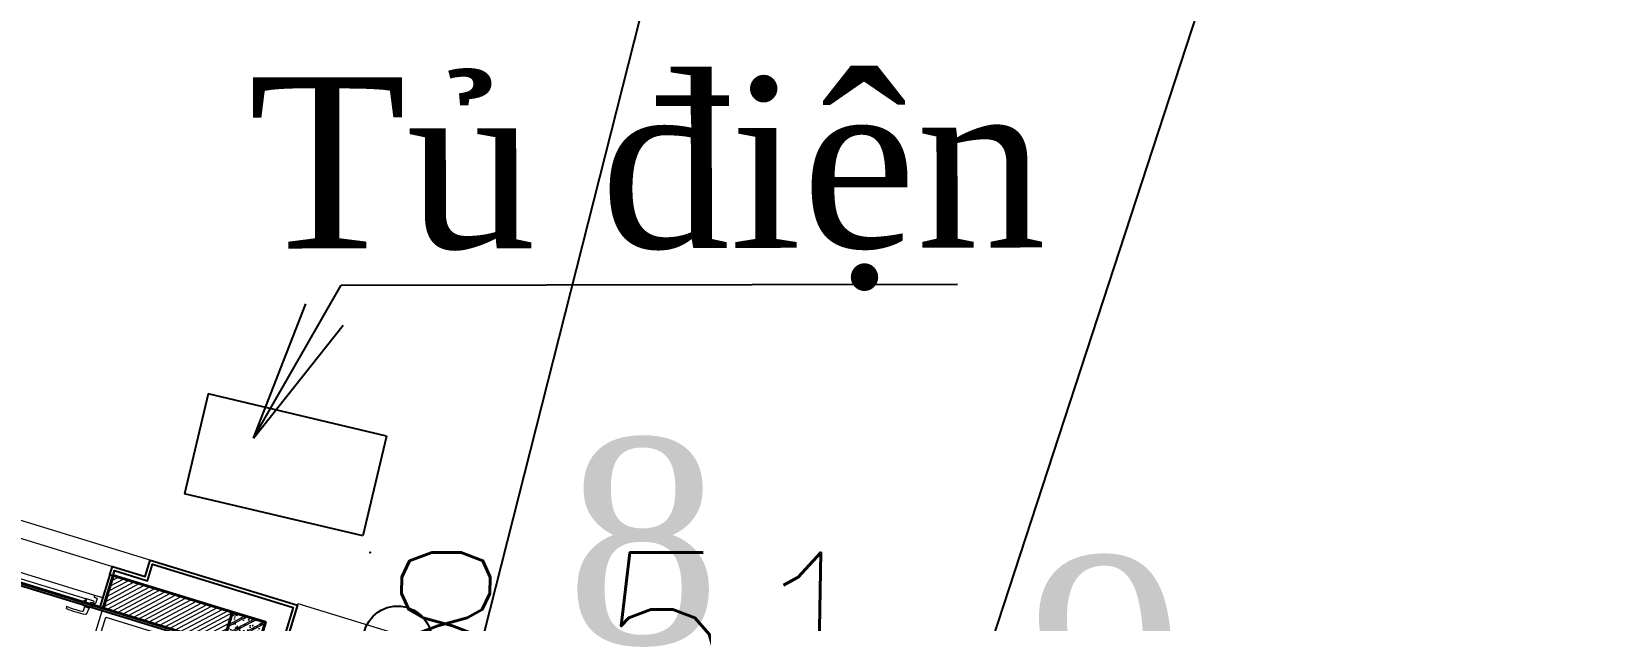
# Model space of a CAD drawing. Header units: inches. Extents: x 587740 to 588006, y 2325787 to 2326106.
# Drawn here: x 587931.68 to 587940.86, y 2326019.03 to 2326022.47 of the extents above; entities that cross this region are included whole.
import ezdxf
from ezdxf.enums import TextEntityAlignment as Align

# ---------------------------------------------------------------- set-up
doc = ezdxf.new("R2010")
doc.units = ezdxf.units.IN
doc.header["$MEASUREMENT"] = 0
doc.header["$PDSIZE"] = 0.1
for name, color, linetype in [('diem', 8, 'Continuous'), ('DIEN_HA_THE', 242, 'Continuous'), ('Docao', 22, 'Continuous'), ('GIAOTHONG', 31, 'Continuous'), ('mocgioi', 2, 'Continuous'), ('VTgioi', 40, 'Continuous'), ('Xref Landscape 2020 05 04$0$CDC-E-Lighting', 2, 'Continuous'), ('Xref MBTHANGBONGOAINHA COTE SAN VUON$0$hoan thien', 41, 'Continuous')]:
    doc.layers.add(name, color=color, linetype=linetype)
for name, color, linetype, lineweight in [('Xref Landscape 2020 05 04$0$Xref Landscape$0$THAY', 4, 'Continuous', 20), ('Xref MBTHANGBONGOAINHA COTE SAN VUON$0$COT VACH', 30, 'Continuous', 40), ('Xref MBTHANGBONGOAINHA COTE SAN VUON$0$i_hatch', 250, 'Continuous', 5), ('Xref MBTHANGBONGOAINHA COTE SAN VUON$0$NSV - Hatch', 8, 'Continuous', 9), ('Xref MBTHANGBONGOAINHA COTE SAN VUON$0$TUONG', 7, 'Continuous', 40), ('Xref MBTHANGBONGOAINHA COTE SAN VUON$0$Xref Mat bang thang tang ham 4 1$0$cua KT', 32, 'Continuous', 20)]:
    doc.layers.add(name, color=color, linetype=linetype, lineweight=lineweight)
doc.layers.add('Xref MBTHANGBONGOAINHA COTE SAN VUON$0$AXIS GRID$0$150 Equipments', color=7, linetype='Continuous', lineweight=13, true_color=0x3f5f7f)
doc.styles.add('VNARIAL', font='txt.shx')
doc.styles.add('VNT', font='')
doc.styles.add('VNTIME', font='')
doc.styles.get('VNT').set_extended_font_data('.VnTime')
doc.styles.get('VNTIME').set_extended_font_data('.VnTime')

# ---------------------------------------------------------------- blocks, each defined once
blk = doc.blocks.new('Xref Landscape 2020 05 04$0$hangrao')
at = {"layer": 'Xref Landscape 2020 05 04$0$Xref Landscape$0$THAY'}
blk.add_line((56505.00000268419, 24405.00000053177), (56505.00000268419, 25045.00000051467), dxfattribs=at)
blk.add_lwpolyline([(56505.00000268419, 25045.00000051467), (64834.38177275099, 25045.00000051467), (67295.00000018626, 22587.12685993905), (67370.00000018603, 22587.12685993905)], dxfattribs=at)
blk = doc.blocks.new('*U100')
for points in [[(0, 0), (0, 600.0000000001164), (715.0534123110701, 600.0000000001164), (715.0534123110701, 0)], [(30, 30), (30, 570.0000000001164), (685.0534123110701, 570.0000000001164), (685.0534123110701, 30)], [(99.34918160521192, 319.1181405055104), (103.6991641614004, 319.1174649564782), (103.6931489051203, 280.3841420278186), (99.34316634916468, 280.3848175768508)], [(174.0819753701217, 318.2672750771744), (178.3539223595872, 319.0875296812737), (185.6576726736384, 281.0490547824884), (181.3857256841729, 280.2288001783891)], [(249.3491816052119, 319.1181405055104), (253.6991641614004, 319.1174649564782), (253.6931489051203, 280.3841420278186), (249.3431663491647, 280.3848175768508)], [(289.3491816052119, 319.1181405055104), (293.6991641614004, 319.1174649564782), (293.6931489051203, 280.3841420278186), (289.3431663491647, 280.3848175768508)], [(399.3491816052119, 319.1181405055104), (403.6991641614004, 319.1174649564782), (403.6931489051203, 280.3841420278186), (399.3431663491647, 280.3848175768508)], [(549.3491816052119, 319.1181405055104), (553.6991641614004, 319.1174649564782), (553.6931489051203, 280.3841420278186), (549.3431663491647, 280.3848175768508)]]:
    blk.add_lwpolyline(points, close=True)
for points in [[(90.88908703177003, 313.0547144472366), (90.92047912272392, 515.1940710727358), (112.9848473453312, 515.1906444927445), (112.9534552541445, 313.0512878674781)], [(166.4958194011706, 312.9158738149563), (128.8017571882228, 509.2293535502395), (150.4703064713976, 513.3899218713632), (188.96390749485, 312.9123845376307)], [(240.88908703177, 313.0547144472366), (240.9204791227239, 515.1940710727358), (262.9848473453312, 515.1906444927445), (262.9534552541445, 313.0512878674781)], [(280.88908703177, 313.0547144472366), (280.9204791227239, 515.1940710727358), (302.9848473453312, 515.1906444927445), (302.9534552541445, 313.0512878674781)], [(390.88908703177, 313.0547144472366), (390.9204791227239, 515.1940710727358), (412.9848473453312, 515.1906444927445), (412.9534552541445, 313.0512878674781)], [(540.88908703177, 313.0547144472366), (540.9204791227239, 515.1940710727358), (562.9848473453312, 515.1906444927445), (562.9534552541445, 313.0512878674781)], [(685.0534123110701, 313.2150670899719), (30, 313.1999999106629), (30, 286.8000000895699), (685.0534123110701, 286.8150619759108)], [(112.9493553537759, 286.6512881858507), (112.9191302153631, 92.02615034615155), (90.85476199298864, 92.02957692591008), (90.88498713140143, 286.6547147656092)], [(194.0331107417005, 286.5115969757317), (230.2643332529697, 97.81669521296863), (208.5957839697949, 93.65612689207774), (171.5650226477883, 286.5150862530572)], [(262.9493553537759, 286.6512881858507), (262.9191302153631, 92.02615034615155), (240.8547619929886, 92.02957692591008), (240.8849871314014, 286.6547147656092)], [(302.9493553537759, 286.6512881858507), (302.9191302153631, 92.02615034615155), (280.8547619929886, 92.02957692591008), (280.8849871314014, 286.6547147656092)], [(412.9493553537759, 286.6512881858507), (412.9191302153631, 92.02615034615155), (390.8547619929886, 92.02957692591008), (390.8849871314014, 286.6547147656092)], [(562.9493553537759, 286.6512881858507), (562.9191302153631, 92.02615034615155), (540.8547619929886, 92.02957692591008), (540.8849871314014, 286.6547147656092)]]:
    blk.add_lwpolyline(points)
blk = doc.blocks.new('Xref MBTHANGBONGOAINHA COTE SAN VUON$0$CA 1M')
at = {"ltscale": 0.5}
for p, q in [((574708.981707962, -261828.2546768443), (574650.981707962, -261828.2546768442)), ((574652.481707962, -261894.9183168941), (574652.481707962, -261905.6755257625)), ((574650.481707962, -262380.5448202341), (574650.481707962, -261933.4024131245)), ((574656.481707962, -262382.044820235), (574656.481707962, -261931.9024131245)), ((574656.481707962, -261945.9024131245), (574673.981707962, -261931.9024131245)), ((574656.481707962, -262368.0448202341), (574673.981707962, -262382.044820235)), ((574696.481707962, -262853.1381047567), (574696.481707962, -262441.7811801824)), ((574702.481707962, -262854.6381047567), (574702.481707962, -262440.2811801833)), ((574702.481707962, -262454.2811801833), (574719.981707962, -262440.2811801833)), ((574702.481707962, -262840.6381047567), (574719.981707962, -262854.6381047567)), ((574708.981707962, -262958.2858410374), (574650.981707962, -262958.2858410375))]:
    blk.add_line(p, q, dxfattribs=at)
for p, q in [((574708.981707962, -261891.7546768443), (574708.981707962, -262387.081180184)), ((574638.481707962, -262369.5448202341), (574638.481707962, -261944.4024131245)), ((574675.481707962, -262383.544820235), (574675.481707962, -261931.9024131245)), ((574652.481707962, -262893.2858410374), (574652.481707962, -262409.7717075971)), ((574684.481707962, -262842.1381047558), (574684.481707962, -262452.7811801833)), ((574721.481707962, -262856.1381047567), (574721.481707962, -262440.2811801833))]:
    blk.add_line(p, q)
blk.add_lwpolyline([(574627.481707962, -261928.9024131245), (574601.1398486217, -261930.4297524889, 0.3712399325599584), (574596.585125962, -261935.1026739714, 0.03984250407910334), (574598.2966776564, -262028.5027928477), (574598.2966776564, -262028.5027928477, -0.4697288830537406), (574596.1320590872, -262030.691848744), (574596.1320590872, -262030.691848744), (574589.0381153921, -262030.0712090911), (574589.0381153921, -262030.0712090911, -0.3614253353602073), (574587.2216862148, -262028.2710477229), (574587.2216862148, -262028.2710477229, -0.04869959346305372), (574587.3926742236, -261912.2608857698), (574587.3926742236, -261912.2608857698, -0.3605887333404421), (574593.7481539457, -261905.9809460392), (574593.7481539457, -261905.9809460392), (574627.481707962, -261901.9024131236)], format="xyb")
blk.add_lwpolyline([(574627.481707962, -261901.9024131236), (574627.481707962, -261928.9024131245), (574638.481707962, -261928.9024131245), (574638.481707962, -261901.9024131236)], close=True)
blk.add_lwpolyline([(574627.481707962, -261902.8546651549), (574627.481707962, -261927.9501610932)])
for points in [[(574652.481707962, -261904.1755257615), (574661.481707962, -261904.1755257615), (574662.981707962, -261902.6755257615), (574662.981707962, -261886.4024131245), (574664.4817079618, -261884.9024131236), (574673.981707962, -261884.9024131236), (574675.481707962, -261886.4024131245), (574675.481707962, -261930.4024131245), (574673.981707962, -261931.9024131245), (574651.981707962, -261931.9024131245), (574650.481707962, -261933.4024131245), (574650.481707962, -261944.4024131245), (574648.981707962, -261945.9024131245), (574639.981707962, -261945.9024131245), (574638.481707962, -261944.4024131245), (574638.481707962, -261886.4024131245), (574639.981707962, -261884.9024131236), (574649.481707962, -261884.9024131236), (574650.981707962, -261886.4024131245), (574650.981707962, -261902.6755257615)], [(574650.981707962, -261843.2546768443), (574708.981707962, -261843.2546768443), (574708.981707962, -261891.7546768443), (574707.481707962, -261893.2546768443), (574698.481707962, -261893.2546768443), (574696.981707962, -261891.7546768443), (574696.981707962, -261874.7546768443), (574695.481707962, -261873.2546768452), (574664.4817079618, -261873.2546768452), (574662.981707962, -261874.7546768443), (574662.981707962, -261891.7546768443), (574661.481707962, -261893.2546768443), (574652.481707962, -261893.2546768443), (574650.981707962, -261891.7546768443), (574650.981707962, -261843.2546768443)], [(574652.481707962, -262409.7717075971), (574661.481707962, -262409.7717075971), (574662.981707962, -262411.2717075971), (574662.981707962, -262427.5448202341), (574664.4817079618, -262429.044820235), (574673.981707962, -262429.044820235), (574675.481707962, -262427.5448202341), (574675.481707962, -262383.544820235), (574673.981707962, -262382.044820235), (574651.981707962, -262382.044820235), (574650.481707962, -262380.5448202341), (574650.481707962, -262369.544820235), (574648.981707962, -262368.0448202341), (574639.981707962, -262368.0448202341), (574638.481707962, -262369.544820235), (574638.481707962, -262427.5448202341), (574639.981707962, -262429.044820235), (574649.481707962, -262429.044820235), (574650.981707962, -262427.5448202341), (574650.981707962, -262411.2717075971)], [(574670.6817079615, -262435.2448202342), (574681.6817079615, -262435.2448202342), (574681.6817079615, -262418.2448202333), (574675.481707962, -262412.0448202341), (574675.481707962, -262429.044820235), (574664.481707962, -262429.044820235)], [(574713.7817079622, -262387.081180184), (574678.2817079623, -262387.081180184), (574678.2817079623, -262404.081180184), (574684.481707962, -262410.2811801833), (574684.481707962, -262393.2811801833), (574719.981707962, -262393.2811801833)], [(574698.481707962, -262412.5542928212), (574707.481707962, -262412.5542928212), (574708.981707962, -262411.0542928212), (574708.981707962, -262394.7811801833), (574710.481707962, -262393.2811801833), (574719.981707962, -262393.2811801833), (574721.481707962, -262394.7811801833), (574721.481707962, -262438.7811801833), (574719.981707962, -262440.2811801833), (574697.981707962, -262440.2811801833), (574696.481707962, -262441.7811801824), (574696.481707962, -262452.7811801833), (574694.981707962, -262454.2811801833), (574685.981707962, -262454.2811801833), (574684.481707962, -262452.7811801833), (574684.481707962, -262394.7811801833), (574685.981707962, -262393.2811801833), (574695.481707962, -262393.2811801833), (574696.981707962, -262394.7811801833), (574696.981707962, -262411.0542928212)], [(574650.981707962, -262943.2858410374), (574708.981707962, -262943.2858410374), (574708.981707962, -262894.7858410374), (574707.481707962, -262893.2858410374), (574698.481707962, -262893.2858410374), (574696.981707962, -262894.7858410374), (574696.981707962, -262911.7858410374), (574695.481707962, -262913.2858410365), (574664.4817079618, -262913.2858410365), (574662.981707962, -262911.7858410374), (574662.981707962, -262894.7858410374), (574661.481707962, -262893.2858410374), (574652.481707962, -262893.2858410374), (574650.981707962, -262894.7858410374), (574650.981707962, -262943.2858410374)], [(574698.481707962, -262882.3649921197), (574707.481707962, -262882.3649921197), (574708.981707962, -262883.8649921188), (574708.981707962, -262900.1381047558), (574710.481707962, -262901.6381047567), (574719.981707962, -262901.6381047567), (574721.481707962, -262900.1381047558), (574721.481707962, -262856.1381047567), (574719.981707962, -262854.6381047567), (574697.981707962, -262854.6381047567), (574696.481707962, -262853.1381047567), (574696.481707962, -262842.1381047567), (574694.981707962, -262840.6381047567), (574685.981707962, -262840.6381047567), (574684.481707962, -262842.1381047567), (574684.481707962, -262900.1381047558), (574685.981707962, -262901.6381047567), (574695.481707962, -262901.6381047567), (574696.981707962, -262900.1381047558), (574696.981707962, -262883.8649921188)]]:
    blk.add_lwpolyline(points, close=True, dxfattribs=at)

msp = doc.modelspace()

# ---------------------------------------------------------------- hatches: boundary and pattern name
at = {"layer": 'Xref MBTHANGBONGOAINHA COTE SAN VUON$0$i_hatch'}
h = msp.add_hatch(dxfattribs=at)
h.set_pattern_fill('ANSI31', color=256, scale=180)
h.set_pattern_definition([(27.94485315932025, (587837.259802538, 2326034.126283699), (-0.01054397892130461, 0.01987648198866682), [])])
h.paths.add_polyline_path([(587932.7972992349, 2326018.885649935), (587932.9885037874, 2326018.826991514), (587932.0103743494, 2326015.638654729), (587931.8191697969, 2326015.69731315)])
h.paths.add_polyline_path([(587929.3335106139, 2326016.459872624), (587929.6203174427, 2326016.371884992), (587929.5616590056, 2326016.180680388), (587929.2748521769, 2326016.268668019)])
h.paths.add_polyline_path([(587929.8941541724, 2326018.628318247), (587929.9897564487, 2326018.598989036), (587930.3116400519, 2326019.648209408), (587930.1204354994, 2326019.706867829), (587929.7985518961, 2326018.657647457)])
h.paths.add_polyline_path([(587931.0388148237, 2326019.529724139), (587931.0681440423, 2326019.625326442), (587930.3702984889, 2326019.839414013), (587930.3116400519, 2326019.648209408), (587931.0094856053, 2326019.434121837)])
h.paths.add_polyline_path([(587932.1580099919, 2326019.290973442), (587932.1286807732, 2326019.195371139), (587932.0993515548, 2326019.099768837), (587932.7972992349, 2326018.885649935), (587932.8559576719, 2326019.07685454)])
h.paths.add_polyline_path([(587929.6553942172, 2326017.509092996), (587929.4641896647, 2326017.567751417), (587929.1423060613, 2326016.518531045), (587929.3335106139, 2326016.459872624)])
h.paths.add_polyline_path([(587930.509418612, 2326016.099123335), (587930.450760175, 2326015.90791873), (587931.7605113599, 2326015.506108546), (587931.8191697969, 2326015.69731315)])
h = msp.add_hatch(dxfattribs=at)
h.set_pattern_fill('CHAU-01', color=256, scale=10, pattern_type=2)
h.set_pattern_definition([(32.94485304048898, (587852.2518721451, 2326032.874163427), (0.06673123505401891, -0.02703592347605121), [0.007500000383265773, -0.08250000421592346]), (337.9448439792548, (587852.2518721451, 2326032.874163427), (0.008796264135245589, 0.07598076688121318), [0.005999999357722314, -0.06599999293494546]), (83.3962425468023, (587852.2574330813, 2326032.871910434), (0.07552753672573115, 0.04894478412331183), [0.006374019987515398, -0.07011422206266969]), (29.1290531526386, (587852.2577379888, 2326032.893283888), (0.09717613023496129, -0.04712533624669027), [0.01125000037167444, -0.1237500040884196]), (79.5804435419187, (587852.2658359972, 2326032.889356771), (0.1179259981018358, 0.06571499198368977), [0.009561030332317536, -0.1051713168554903]), (334.1290429683048, (587852.2577379888, 2326032.893283888), (0.1179259468154829, 0.06571508407812321), [0.008999999075634804, -0.09899998983198297]), (3.944850571319768, (587852.2658317555, 2326032.885570852), (0.04525717547607254, -0.05599810551836879), [0.007499999444585292, -0.08249999389043822]), (308.9448380852338, (587852.2658317555, 2326032.885570852), (0.04452958371943847, 0.06218976727896715), [0.005999999857537607, -0.06599999843291365]), (54.39625005537896, (587852.2696031838, 2326032.88090434), (0.08978676328523699, 0.006191591713475286), [0.006374019868674651, -0.07011422075542144]), (20.44485289279841, (587852.2518721451, 2326032.874163427), (0.0109260264329641, 0.03146877991524712), [0, -0.06519999948251934, 0, -0.06699999946823308, 0, -0.0662499994741857]), (350.4448473619361, (587852.2518721451, 2326032.874163427), (0.03671783388424991, 0.02999104589342325), [0, -0.03819999600929997, 0, -0.06369999334535104, 0, -0.02524999736216818]), (310.4448382485226, (587852.2305528375, 2326032.880703841), (0.05037312325976979, -0.01781288827819836), [0, -0.02499999924254704, 0, -0.07799999763674674, 0, -0.1034999968641447]), (300.4448375454436, (587852.2209926099, 2326032.883636762), (0.05868992618046227, -0.007534123143002167), [0, -0.03250000050368695, 0, -0.0518000008027995, 0, -0.0735000011391074]), (27.94485315932025, (587852.2518721451, 2326032.874163427), (-0.01991640462913093, 0.03754446597859289), []), (27.94485315932025, (587852.2554649744, 2326032.885874709), (-0.01991640462913093, 0.03754446597859289), [])])
h.paths.add_polyline_path([(587932.8559576719, 2326019.07685454), (587933.0471622244, 2326019.018196119), (587932.9885037874, 2326018.826991514), (587932.7972992349, 2326018.885649935)])

# ---------------------------------------------------------------- linework, layer by layer
at = {"layer": 'diem'}
msp.add_point((587933.658, 2326019.425, 8.506), dxfattribs=at)
at = {"layer": 'DIEN_HA_THE'}
for p, q in [((587932.9770613513, 2326020.093692953), (587933.4905164777, 2326020.988124509)), ((587933.4905164777, 2326020.988124509), (587937.0891162062, 2326020.993136865)), ((587932.9770613513, 2326020.093692953), (587933.2835345172, 2326020.878641132)), ((587932.9770613513, 2326020.093692953), (587933.5003493446, 2326020.754176958)), ((587932.71296394, 2326020.35153205), (587932.5751505013, 2326019.767573613)), ((587933.753493647, 2326020.10596838), (587932.71296394, 2326020.35153205)), ((587933.753493647, 2326020.10596838), (587933.6156802083, 2326019.522009943)), ((587933.6156802083, 2326019.522009943), (587932.5751505013, 2326019.767573613))]:
    msp.add_line(p, q, dxfattribs=at)
at = {"layer": 'GIAOTHONG'}
for p, q in [((587935.7012848838, 2326024.387870534), (587934.27746962, 2326018.77260037)), ((587936.973485647, 2326017.93523649), (587938.6428332515, 2326023.049670328))]:
    msp.add_line(p, q, dxfattribs=at)
at = {"layer": 'VTgioi'}
msp.add_circle((587933.818430069, 2326018.91289746), 0.2, dxfattribs=at)
at = {"layer": 'Xref MBTHANGBONGOAINHA COTE SAN VUON$0$AXIS GRID$0$150 Equipments'}
msp.add_lwpolyline([(587930.1456056994, 2326019.055855867), (587931.9189768608, 2326018.511814678), (587932.0949521719, 2326019.085428492), (587930.3215810106, 2326019.629469682)], close=True, dxfattribs=at)
at = {"layer": 'Xref MBTHANGBONGOAINHA COTE SAN VUON$0$COT VACH'}
msp.add_lwpolyline([(587932.7972992349, 2326018.885649935), (587932.9885037874, 2326018.826991514), (587933.0471622244, 2326019.018196119), (587932.8559576719, 2326019.07685454)], close=True, dxfattribs=at)
at = {"layer": 'Xref MBTHANGBONGOAINHA COTE SAN VUON$0$hoan thien'}
msp.add_lwpolyline([(587929.7926860524, 2326018.638526997), (587929.9982309464, 2326018.575469194), (587930.0202232901, 2326018.647156024), (587930.3215810106, 2326019.629469682), (587932.7785595106, 2326018.875708971), (587931.8092288382, 2326015.716052877), (587930.4994776533, 2326016.117863061), (587930.4255229358, 2326015.876798293)], dxfattribs=at)
at = {"layer": 'Xref MBTHANGBONGOAINHA COTE SAN VUON$0$hoan thien', "ltscale": 200}
for points in [[(587932.1389916633, 2326019.296807953), (587932.1536562726, 2326019.344609104), (587932.3448608251, 2326019.285950683), (587932.3741900437, 2326019.381552985), (587933.2345594667, 2326019.117605757), (587932.9749958826, 2326018.27152538)], [(587932.1581121186, 2326019.290942111), (587932.1669108841, 2326019.319622802), (587932.3581154366, 2326019.260964381), (587932.3874446552, 2326019.356566683), (587933.2095731677, 2326019.104351138), (587932.9558754273, 2326018.277391222)], [(587932.1389916635, 2326019.296807954), (587932.0803332262, 2326019.105603348)], [(587932.1389916633, 2326019.296807953), (587932.1580099919, 2326019.290973442)]]:
    msp.add_lwpolyline(points, dxfattribs=at)
at = {"layer": 'Xref MBTHANGBONGOAINHA COTE SAN VUON$0$i_hatch'}
for points in [[(587932.3741900437, 2326019.381552985), (587930.9400537728, 2326019.821522474)], [(587931.1019291069, 2326019.667261751), (587932.1536562726, 2326019.344609104)]]:
    msp.add_lwpolyline(points, dxfattribs=at)
at = {"layer": 'Xref MBTHANGBONGOAINHA COTE SAN VUON$0$NSV - Hatch'}
msp.add_line((587932.0576759101, 2326019.112554241), (587931.0094856053, 2326019.434121837), dxfattribs=at)
at = {"layer": 'Xref MBTHANGBONGOAINHA COTE SAN VUON$0$TUONG'}
for p, q in [((587932.1580099919, 2326019.290973442), (587932.855957672, 2326019.07685454)), ((587932.0993515548, 2326019.099768837), (587932.1286807732, 2326019.195371139))]:
    msp.add_line(p, q, dxfattribs=at)
for points in [[(587929.8941541724, 2326018.628318247), (587929.9897564487, 2326018.598989036), (587930.3116400519, 2326019.648209408), (587932.7972992349, 2326018.885649935)], [(587932.1286807732, 2326019.195371139), (587932.1286807732, 2326019.195371139), (587932.1580099919, 2326019.290973442)]]:
    msp.add_lwpolyline(points, dxfattribs=at)

# ---------------------------------------------------------------- block references
at = {"layer": 'Xref Landscape 2020 05 04$0$CDC-E-Lighting', "xscale": 0.0009999998908797264, "yscale": 0.001000000163912773, "zscale": 0.0009999999999989416, "rotation": 342.9448453374998}
msp.add_blockref('Xref Landscape 2020 05 04$0$hangrao', (587871.8719234001, 2326011.756039764), dxfattribs=at)
msp.add_blockref('Xref Landscape 2020 05 04$0$hangrao', (587871.8719234001, 2326011.756039764), dxfattribs=at)
at = {"layer": 'Xref MBTHANGBONGOAINHA COTE SAN VUON$0$AXIS GRID$0$150 Equipments', "xscale": 0.0009999998908797264, "yscale": 0.001000000163912773, "zscale": 0.0009999999999989416, "rotation": 162.9448453374999}
msp.add_blockref('*U100', (587932.7785595106, 2326018.875708971), dxfattribs=at)
at = {"layer": 'Xref MBTHANGBONGOAINHA COTE SAN VUON$0$Xref Mat bang thang tang ham 4 1$0$cua KT', "extrusion": (0, 0, -1), "xscale": 0.001000000258910554, "yscale": 0.0009999996982514858, "zscale": -0.0009999999999989416, "rotation": 107.055155170405}
msp.add_blockref('Xref MBTHANGBONGOAINHA COTE SAN VUON$0$CA 1M', (-588013.8677304256, 2325392.929497027), dxfattribs=at)

# ---------------------------------------------------------------- texts
at = {"layer": 'DIEN_HA_THE', "style": 'VNTIME'}
msp.add_text('Tñ ®iÖn', height=1, rotation=0.07980511167396942, dxfattribs=at).set_placement((587932.9480140529, 2326021.201037688))
at = {"layer": 'Docao', "style": 'VNARIAL', "oblique": 1}
msp.add_text('8.51', height=1, dxfattribs=at).set_placement((587933.658, 2326019.425, 8.506), align=Align.TOP_LEFT)
at = {"layer": 'mocgioi', "style": 'VNT'}
for s, p in [('8', (587935.252854555, 2326018.5319823)), ('9', (587937.9590526024, 2326017.847050029))]:
    msp.add_text(s, height=1.2, dxfattribs=at).set_placement(p, align=Align.BOTTOM_CENTER)

doc.saveas('drawing.dxf')
